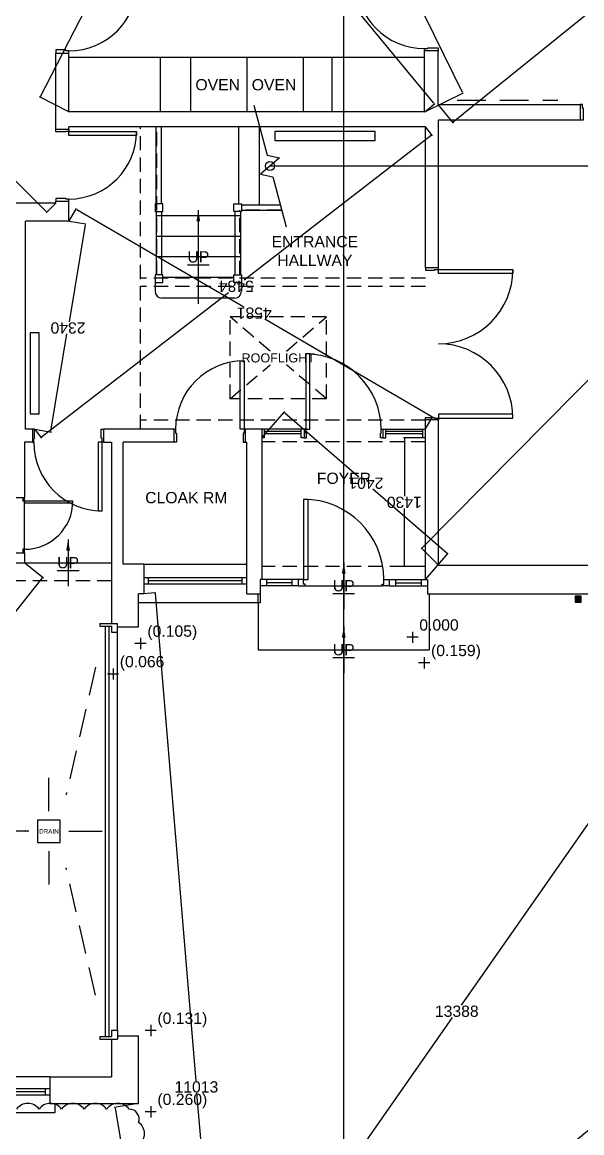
# Model space of a CAD drawing. Header units: millimetres. Extents: x 0 to 257100, y -5590 to 37493.
# Drawn here: x 91573 to 97784, y 10336 to 22661 of the extents above; entities that cross this region are included whole.
import ezdxf
from ezdxf.enums import TextEntityAlignment as Align

# ---------------------------------------------------------------- set-up
doc = ezdxf.new("R2010")
doc.units = ezdxf.units.MM
doc.header["$LTSCALE"] = 25
doc.header["$MEASUREMENT"] = 0
for name, pattern in [('CENTER', [50.8, 31.75, -6.35, 6.35, -6.35]), ('DASHED', [19.05, 12.7, -6.35]), ('DASHED2', [9.525, 6.35, -3.175])]:
    doc.linetypes.add(name, pattern=pattern)
for name, color, linetype in [('05 - General Notes', 6, 'Continuous'), ('06 - Room Names', 2, 'Continuous'), ('07 - Dimensions', 6, 'Continuous'), ('08 - Levels', 8, 'CENTER'), ('20 - Existing Walls', 2, 'Continuous'), ('24 - Stair-Ramp', 1, 'Continuous'), ('31 - Windows', 1, 'Continuous'), ('32 - Doors', 1, 'Continuous'), ('34 - Balustrades', 1, 'Continuous'), ('52 -', 2, 'Continuous'), ('52 - Drainage-Soil waste', 2, 'DASHED'), ('56 - Heating', 1, 'DASHED'), ('73 - Kitchen Equipment', 6, 'Continuous'), ('94 - Landscaping', 7, 'Continuous'), ('99 - Environment', 70, 'Continuous')]:
    doc.layers.add(name, color=color, linetype=linetype)
doc.styles.get("Standard").update_dxf_attribs({"font": 'arial.ttf'})
doc.dimstyles.get("Standard").update_dxf_attribs({"dimscale": 50, "dimtxt": 2.5, "dimasz": 0.18, "dimexe": 0.18, "dimexo": 0.0625, "dimgap": 0.09, "dimtad": 0, "dimtih": 1, "dimtoh": 1, "dimdec": 0, "dimzin": 0, "dimdsep": 46, "dimtxsty": 'Standard', "dimcen": 0.09, "dimadec": 0, "dimazin": 0, "dimtfac": 1, "dimtdec": 4, "dimtofl": 0, "dimtmove": 0, "dimatfit": 3, "dimfxl": 1, "dimtolj": 1, "dimtzin": 0, "dimarcsym": 0})

# ---------------------------------------------------------------- blocks, each defined once
blk = doc.blocks.new('*D46')
at = {"layer": 'Defpoints', "color": 0, "lineweight": -2}
for p, q in [((92093, 20456), (92174, 20595)), ((92178, 20583), (94031, 19501)), ((96119, 18283), (94265, 19364)), ((96050, 18147), (96131, 18286))]:
    blk.add_line(p, q, dxfattribs=at)
at = {"layer": 'Defpoints', "color": 0}
for p in [(92091, 20453), (96127, 18278), (96048, 18144)]:
    blk.add_point(p, dxfattribs=at)
for points in [[(92178, 20584), (92177, 20581), (92170, 20587)], [(96118, 18282), (96120, 18284), (96127, 18278)]]:
    blk.add_solid(points, dxfattribs=at)
at = {"layer": 'Defpoints', "color": 0, "insert": (94148, 19433), "char_height": 125, "attachment_point": 5, "rotation": 180}
blk.add_mtext('\\A1;4581', dxfattribs=at)
blk = doc.blocks.new('*D47')
at = {"layer": 'Defpoints', "color": 0, "lineweight": -2}
for p, q in [((92270, 20414), (92092, 19337)), ((92094, 20452), (92280, 20422)), ((91891, 18123), (92069, 19201)), ((91713, 18143), (91899, 18113))]:
    blk.add_line(p, q, dxfattribs=at)
at = {"layer": 'Defpoints', "color": 0}
for p in [(92091, 20453), (91710, 18144), (91890, 18114)]:
    blk.add_point(p, dxfattribs=at)
for points in [[(92271, 20414), (92268, 20415), (92271, 20423)], [(91890, 18123), (91893, 18123), (91890, 18114)]]:
    blk.add_solid(points, dxfattribs=at)
at = {"layer": 'Defpoints', "color": 0, "insert": (92081, 19269), "char_height": 125, "attachment_point": 5, "rotation": 180}
blk.add_mtext('\\A1;2340', dxfattribs=at)
blk = doc.blocks.new('*D48')
at = {"layer": 'Defpoints', "color": 0, "lineweight": -2}
for p, q in [((96050, 21497), (96124, 21401)), ((96111, 21403), (94038, 19799)), ((91788, 18059), (93861, 19663)), ((91712, 18142), (91786, 18046))]:
    blk.add_line(p, q, dxfattribs=at)
at = {"layer": 'Defpoints', "color": 0}
for p in [(96048, 21499), (91710, 18144), (91780, 18053)]:
    blk.add_point(p, dxfattribs=at)
for points in [[(96112, 21402), (96110, 21404), (96118, 21408)], [(91787, 18060), (91789, 18058), (91780, 18053)]]:
    blk.add_solid(points, dxfattribs=at)
at = {"layer": 'Defpoints', "color": 0, "insert": (93949, 19731), "char_height": 125, "attachment_point": 5, "rotation": 180}
blk.add_mtext('\\A1;5484', dxfattribs=at)
blk = doc.blocks.new('*D49')
at = {"layer": 'Defpoints', "color": 0, "lineweight": -2}
for p, q in [((94236, 18051), (94486, 18340)), ((94487, 18327), (95309, 17615)), ((96288, 16766), (95466, 17478)), ((96050, 16478), (96300, 16767))]:
    blk.add_line(p, q, dxfattribs=at)
at = {"layer": 'Defpoints', "color": 0}
for p in [(94234, 18049), (96294, 16760), (96048, 16476)]:
    blk.add_point(p, dxfattribs=at)
for points in [[(94488, 18328), (94486, 18326), (94480, 18333)], [(96287, 16765), (96289, 16767), (96294, 16760)]]:
    blk.add_solid(points, dxfattribs=at)
at = {"layer": 'Defpoints', "color": 0, "insert": (95387, 17546), "char_height": 125, "attachment_point": 5, "rotation": 180}
blk.add_mtext('\\A1;2401', dxfattribs=at)
blk = doc.blocks.new('*D51')
at = {"layer": 'Defpoints', "color": 0, "lineweight": -2}
for p, q in [((96045, 18049), (95805, 18049)), ((95814, 18040), (95814, 17402)), ((95814, 16628), (95814, 17266)), ((96045, 16619), (95805, 16619))]:
    blk.add_line(p, q, dxfattribs=at)
at = {"layer": 'Defpoints', "color": 0}
for p in [(96048, 18049), (95814, 16619), (96048, 16619)]:
    blk.add_point(p, dxfattribs=at)
for points in [[(95816, 18040), (95813, 18040), (95814, 18049)], [(95813, 16628), (95816, 16628), (95814, 16619)]]:
    blk.add_solid(points, dxfattribs=at)
at = {"layer": 'Defpoints', "color": 0, "insert": (95814, 17334), "char_height": 125, "attachment_point": 5, "rotation": 180}
blk.add_mtext('\\A1;1430', dxfattribs=at)
blk = doc.blocks.new('*D56')
at = {"layer": 'Defpoints', "color": 0, "lineweight": -2}
for p, q in [((100882, 21756), (98515, 19361)), ((101074, 21579), (100882, 21769)), ((96012, 16829), (98380, 19224)), ((96191, 16639), (95999, 16829))]:
    blk.add_line(p, q, dxfattribs=at)
at = {"layer": 'Defpoints', "color": 0}
for p in [(100889, 21762), (101076, 21577), (96193, 16637)]:
    blk.add_point(p, dxfattribs=at)
for points in [[(100884, 21755), (100881, 21757), (100889, 21762)], [(96011, 16830), (96013, 16828), (96006, 16822)]]:
    blk.add_solid(points, dxfattribs=at)
at = {"layer": 'Defpoints', "color": 0, "insert": (98447, 19292), "char_height": 125, "attachment_point": 5}
blk.add_mtext('\\A1;6946', dxfattribs=at)
blk = doc.blocks.new('*D57')
at = {"layer": 'Defpoints', "color": 0, "lineweight": -2}
for p, q in [((101078, 25708), (101243, 25504)), ((101231, 25506), (98878, 23598)), ((96357, 21554), (98709, 23461)), ((96190, 21745), (96355, 21541))]:
    blk.add_line(p, q, dxfattribs=at)
at = {"layer": 'Defpoints', "color": 0}
for p in [(101076, 25710), (101238, 25511), (96188, 21747)]:
    blk.add_point(p, dxfattribs=at)
for points in [[(101231, 25504), (101230, 25507), (101238, 25511)], [(96356, 21555), (96357, 21553), (96350, 21548)]]:
    blk.add_solid(points, dxfattribs=at)
at = {"layer": 'Defpoints', "color": 0, "insert": (98794, 23530), "char_height": 125, "attachment_point": 5}
blk.add_mtext('\\A1;6293', dxfattribs=at)
blk = doc.blocks.new('*D72')
at = {"layer": 'Defpoints', "color": 0, "lineweight": -2}
for p, q in [((92294, 26217), (92406, 26309)), ((92405, 26297), (94216, 24097)), ((96140, 21761), (94329, 23960)), ((96041, 21667), (96153, 21759))]:
    blk.add_line(p, q, dxfattribs=at)
at = {"layer": 'Defpoints', "color": 0}
for p in [(92399, 26304), (92291, 26215), (96038, 21665)]:
    blk.add_point(p, dxfattribs=at)
for points in [[(92406, 26298), (92404, 26296), (92399, 26304)], [(96139, 21760), (96141, 21762), (96146, 21754)]]:
    blk.add_solid(points, dxfattribs=at)
at = {"layer": 'Defpoints', "color": 0, "insert": (94272, 24029), "char_height": 125, "attachment_point": 5}
blk.add_mtext('\\A1;5894', dxfattribs=at)
blk = doc.blocks.new('*D73')
at = {"layer": 'Defpoints', "color": 0, "lineweight": -2}
for p, q in [((95715, 29482), (93781, 25728)), ((96036, 29326), (95711, 29494)), ((91776, 21838), (93710, 25591)), ((92089, 21666), (91764, 21834))]:
    blk.add_line(p, q, dxfattribs=at)
at = {"layer": 'Defpoints', "color": 0}
for p in [(95719, 29490), (96038, 29325), (92091, 21665)]:
    blk.add_point(p, dxfattribs=at)
for points in [[(95716, 29481), (95713, 29482), (95719, 29490)], [(91775, 21838), (91777, 21837), (91772, 21830)]]:
    blk.add_solid(points, dxfattribs=at)
at = {"layer": 'Defpoints', "color": 0, "insert": (93745, 25660), "char_height": 125, "attachment_point": 5}
blk.add_mtext('\\A1;8617', dxfattribs=at)
blk = doc.blocks.new('*D74')
at = {"layer": 'Defpoints', "color": 0, "lineweight": -2}
for p, q in [((92294, 29326), (92725, 29537)), ((92721, 29525), (94557, 25771)), ((96460, 21881), (94624, 25635)), ((96041, 21666), (96472, 21877))]:
    blk.add_line(p, q, dxfattribs=at)
at = {"layer": 'Defpoints', "color": 0}
for p in [(92717, 29533), (92291, 29325), (96038, 21665)]:
    blk.add_point(p, dxfattribs=at)
for points in [[(92722, 29526), (92719, 29524), (92717, 29533)], [(96458, 21880), (96461, 21882), (96464, 21873)]]:
    blk.add_solid(points, dxfattribs=at)
at = {"layer": 'Defpoints', "color": 0, "insert": (94590, 25703), "char_height": 125, "attachment_point": 5}
blk.add_mtext('\\A1;8527', dxfattribs=at)
blk = doc.blocks.new('*D85')
at = {"layer": 'Defpoints', "color": 0, "lineweight": -2}
for p, q in [((90890, 21705), (90785, 21600)), ((90798, 21600), (91250, 21148)), ((91839, 20560), (91387, 21012)), ((91944, 20652), (91839, 20547))]:
    blk.add_line(p, q, dxfattribs=at)
at = {"layer": 'Defpoints', "color": 0}
for p in [(90892, 21708), (90791, 21606), (91946, 20655)]:
    blk.add_point(p, dxfattribs=at)
for points in [[(90799, 21601), (90797, 21599), (90791, 21606)], [(91838, 20559), (91840, 20561), (91845, 20553)]]:
    blk.add_solid(points, dxfattribs=at)
at = {"layer": 'Defpoints', "color": 0, "insert": (91318, 21080), "char_height": 125, "attachment_point": 5}
blk.add_mtext('\\A1;1490', dxfattribs=at)
blk = doc.blocks.new('*D97')
at = {"layer": 'Defpoints', "color": 0, "lineweight": -2}
for p, q in [((91602, 16660), (91808, 16495)), ((91795, 16493), (89565, 13717)), ((87226, 10803), (89456, 13580)), ((87021, 10956), (87227, 10791))]:
    blk.add_line(p, q, dxfattribs=at)
at = {"layer": 'Defpoints', "color": 0}
for p in [(91600, 16662), (87019, 10958), (87220, 10796)]:
    blk.add_point(p, dxfattribs=at)
for points in [[(91797, 16492), (91794, 16494), (91801, 16500)], [(87225, 10804), (87227, 10802), (87220, 10796)]]:
    blk.add_solid(points, dxfattribs=at)
at = {"layer": 'Defpoints', "color": 0, "insert": (89511, 13648), "char_height": 125, "attachment_point": 5}
blk.add_mtext('\\A1;7316', dxfattribs=at)
blk = doc.blocks.new('*D168')
at = {"layer": 'Defpoints', "color": 0, "lineweight": -2}
for p, q in [((92861, 10661), (92592, 10615)), ((92603, 10608), (93049, 8025)), ((93520, 5305), (93073, 7888)), ((93782, 5341), (93513, 5295))]:
    blk.add_line(p, q, dxfattribs=at)
at = {"layer": 'Defpoints', "color": 0}
for p in [(92601, 10616), (92864, 10662), (93785, 5342)]:
    blk.add_point(p, dxfattribs=at)
for points in [[(92604, 10608), (92601, 10607), (92601, 10616)], [(93519, 5305), (93522, 5305), (93522, 5296)]]:
    blk.add_solid(points, dxfattribs=at)
at = {"layer": 'Defpoints', "color": 0, "insert": (93061, 7956), "char_height": 125, "attachment_point": 5}
blk.add_mtext('\\A1;5399', dxfattribs=at)
blk = doc.blocks.new('*D169')
at = {"layer": 'Defpoints', "color": 0, "lineweight": -2}
for p, q in [((100226, 17163), (96444, 11752)), ((101451, 16318), (100223, 17176)), ((92567, 6204), (96349, 11615)), ((93782, 5344), (92554, 6202))]:
    blk.add_line(p, q, dxfattribs=at)
at = {"layer": 'Defpoints', "color": 0}
for p in [(100231, 17171), (101454, 16316), (93785, 5342)]:
    blk.add_point(p, dxfattribs=at)
for points in [[(100227, 17163), (100224, 17164), (100231, 17171)], [(92566, 6205), (92568, 6203), (92562, 6197)]]:
    blk.add_solid(points, dxfattribs=at)
at = {"layer": 'Defpoints', "color": 0, "insert": (96396, 11684), "char_height": 125, "attachment_point": 5}
blk.add_mtext('\\A1;13388', dxfattribs=at)
blk = doc.blocks.new('*D170')
at = {"layer": 'Defpoints', "color": 0, "lineweight": -2}
for p, q in [((92867, 16316), (93055, 16332)), ((93047, 16322), (93501, 10912)), ((93966, 5366), (93512, 10776)), ((93788, 5342), (93976, 5358))]:
    blk.add_line(p, q, dxfattribs=at)
at = {"layer": 'Defpoints', "color": 0}
for p in [(92864, 16316), (93046, 16331), (93785, 5342)]:
    blk.add_point(p, dxfattribs=at)
for points in [[(93048, 16322), (93045, 16322), (93046, 16331)], [(93965, 5366), (93968, 5366), (93967, 5357)]]:
    blk.add_solid(points, dxfattribs=at)
at = {"layer": 'Defpoints', "color": 0, "insert": (93506, 10844), "char_height": 125, "attachment_point": 5}
blk.add_mtext('\\A1;11013', dxfattribs=at)
blk = doc.blocks.new('*D176')
at = {"layer": 'Defpoints', "color": 0, "lineweight": -2}
for p, q in [((86717, 10660), (86175, 9939)), ((86187, 9941), (89522, 7430)), ((93239, 4632), (89904, 7142)), ((93783, 5339), (93241, 4619))]:
    blk.add_line(p, q, dxfattribs=at)
at = {"layer": 'Defpoints', "color": 0}
for p in [(86719, 10662), (93785, 5342), (93246, 4626)]:
    blk.add_point(p, dxfattribs=at)
for points in [[(86188, 9942), (86186, 9940), (86180, 9946)], [(93238, 4630), (93240, 4633), (93246, 4626)]]:
    blk.add_solid(points, dxfattribs=at)
at = {"layer": 'Defpoints', "color": 0, "insert": (89713, 7286), "char_height": 125, "attachment_point": 5}
blk.add_mtext('\\A1;\\A1;8845\\P????', dxfattribs=at)
blk = doc.blocks.new('LVL PLAN')
at = {"layer": '20 - Existing Walls', "color": 0}
for p, q in [((1.25, 0), (-1.25, 0)), ((0, 1.25), (0, -1.25))]:
    blk.add_line(p, q, dxfattribs=at)
at = {"color": 0}
blk.add_attdef('LVL', (1.5, 1.5), '', height=2.5, dxfattribs=at)

msp = doc.modelspace()

# ---------------------------------------------------------------- linework, layer by layer
at = {"layer": '05 - General Notes'}
msp.add_line((94322, 21065.5), (117422, 21065.5), dxfattribs=at)
msp.add_lwpolyline([(94143.1, 21740.7), (94290, 21186.3), (94426.9, 21157.9), (94217.2, 20973.1), (94354.1, 20944.7), (94501, 20390.4)], dxfattribs=at)
msp.add_circle((94322, 21065.5), 50, dxfattribs=at)
at = {"layer": '07 - Dimensions'}
msp.add_line((95141.4, 9000), (95141.4, 31800), dxfattribs=at)
at = {"layer": '20 - Existing Walls'}
for p, q in [((91946.4, 21474), (91946.4, 22319)), ((92091.4, 21665), (92091.4, 22319)), ((96038.4, 21665), (96038.4, 22343)), ((96188.4, 21747), (96188.4, 22343)), ((96188.4, 21747), (97766.4, 21747)), ((96038.4, 21665), (92091.4, 21665)), ((96193.4, 19934), (96193.4, 21577)), ((96193.4, 21577), (97766.4, 21577)), ((96048.4, 21499), (92091.4, 21499)), ((92091.4, 21474), (92091.4, 21499)), ((96048.4, 19934), (96048.4, 21499)), ((91946.4, 20654.5), (91436.4, 20654.5)), ((91946.4, 20654.5), (91946.4, 20674)), ((92091.4, 20453), (92091.4, 20674)), ((91610.4, 18144), (91610.4, 20453)), ((92091.4, 20453), (91610.4, 20453)), ((96048.4, 16476), (96048.4, 18250)), ((96193.4, 16637), (96193.4, 18250)), ((91685.4, 18144), (91610.4, 18144)), ((93260.9, 18144), (92474.4, 18144)), ((94234.4, 18144), (94035.4, 18144)), ((94234.4, 16476), (94234.4, 18144)), ((91685.4, 17999), (91599.9, 17999)), ((91599.9, 17999), (91599.9, 17388)), ((92474.4, 17999), (92563.9, 17999)), ((92563.9, 17999), (92563.9, 15989)), ((92694.9, 16646), (92694.9, 17999)), ((93260.9, 17999), (92694.9, 17999)), ((94049.9, 17999), (94064.9, 17999)), ((94064.9, 16316), (94064.9, 17999)), ((91036.9, 17388), (91599.9, 17388)), ((91036.9, 16772), (91599.9, 16772)), ((91599.9, 16772), (91599.9, 16662)), ((90509.9, 16662), (91599.9, 16662)), ((92925.9, 16646), (92694.9, 16646)), ((92925.9, 16316), (92925.9, 16646)), ((96193.4, 16637), (98317.4, 16637)), ((94212.4, 16476), (94212.4, 16316)), ((96070.4, 16476), (96070.4, 16316)), ((92925.9, 16316), (92864.4, 16316)), ((92864.4, 15951), (92864.4, 16316)), ((94064.9, 16316), (94212.4, 16316)), ((96070.4, 16316), (98317.4, 16316)), ((92629.4, 15951), (92864.4, 15951)), ((92563.9, 11375), (92563.9, 10958)), ((92629.4, 11413), (92864.4, 11413)), ((92864.4, 10662), (92864.4, 11413)), ((91877.9, 10958), (90713.9, 10958)), ((91877.9, 10958), (91877.9, 10662)), ((91877.9, 10958), (92563.9, 10958)), ((91877.9, 10662), (92864.4, 10662))]:
    msp.add_line(p, q, dxfattribs=at)
at = {"layer": '20 - Existing Walls', "linetype": 'DASHED2'}
for p, q in [((92884.4, 18144), (92884.4, 21499)), ((96048.4, 19820), (92884.4, 19820)), ((96048.4, 19729), (92884.4, 19729)), ((96048.4, 18244), (92884.4, 18244)), ((96048.4, 18005), (94234.4, 18005)), ((96048.4, 16619), (94234.4, 16619)), ((92563.9, 16462), (89874.9, 16462))]:
    msp.add_line(p, q, dxfattribs=at)
at = {"layer": '24 - Stair-Ramp', "linetype": 'DASHED2'}
for p, q in [((93065.4, 19856), (93065.4, 21499)), ((93989.4, 19856), (93989.4, 20577)), ((94451.5, 20577), (93989.4, 20577)), ((94191.4, 16216), (94191.4, 16316))]:
    msp.add_line(p, q, dxfattribs=at)
at = {"layer": '24 - Stair-Ramp'}
for p, q in [((93977.4, 20644.5), (93977.4, 21499)), ((94207.2, 20632), (94207.2, 21499)), ((93989.4, 20513), (93065.4, 20513)), ((93989.4, 20284.8), (93065.4, 20284.8)), ((93989.4, 20056.5), (93065.4, 20056.5)), ((93047.9, 19771), (93047.9, 19675)), ((93921.9, 19828.3), (93132.9, 19828.3)), ((94006.9, 19771), (94006.9, 19675)), ((93931.9, 19600), (93122.9, 19600)), ((91599.9, 16812), (91599.9, 17347)), ((91599.9, 16662), (92563.9, 16662)), ((94714.9, 16406), (95567.9, 16406)), ((96091.4, 16316), (96091.4, 15696)), ((94191.4, 16216), (94191.4, 15696)), ((92629.4, 11474), (92629.4, 15890)), ((94191.4, 15696), (96091.4, 15696))]:
    msp.add_line(p, q, dxfattribs=at)
for centre, start, end in [((93122.9, 19675), 180, 270), ((93931.9, 19675), 270, 0)]:
    msp.add_arc(centre, 75, start, end, dxfattribs=at)
at = {"layer": '31 - Windows', "linetype": 'DASHED2'}
for p, q in [((93879.4, 18481), (93879.4, 19390)), ((94949.4, 19390), (93879.4, 19390)), ((94324.1, 19012.2), (93879.4, 19390)), ((94504.7, 19012.2), (94949.4, 19390)), ((94949.4, 18481), (94949.4, 19390)), ((93879.4, 18481), (94324.1, 18858.8)), ((94949.4, 18481), (94504.7, 18858.8)), ((94949.4, 18481), (93879.4, 18481))]:
    msp.add_line(p, q, dxfattribs=at)
at = {"layer": '31 - Windows'}
for p, q in [((94702.4, 18144), (94234.4, 18144)), ((94263.4, 18049), (94263.4, 18144)), ((94667.4, 18119), (94263.4, 18119)), ((94667.4, 18049), (94667.4, 18144)), ((95574.4, 18144), (96048.4, 18144)), ((95609.4, 18049), (95609.4, 18144)), ((96019.4, 18119), (95609.4, 18119)), ((96019.4, 18049), (96019.4, 18144)), ((94263.4, 18049), (94234.4, 18049)), ((94667.4, 18094), (94263.4, 18094)), ((94702.4, 18049), (94667.4, 18049)), ((95574.4, 18049), (95609.4, 18049)), ((96019.4, 18094), (95609.4, 18094)), ((96048.4, 18049), (96019.4, 18049)), ((92925.9, 16646), (94064.9, 16646)), ((94064.9, 16496), (92925.9, 16496)), ((94064.9, 16426), (92925.9, 16426)), ((92975.9, 16426), (92975.9, 16496)), ((94014.9, 16461), (92975.9, 16461)), ((94014.9, 16426), (94014.9, 16496)), ((94635.6, 16476), (94212.4, 16476)), ((94635.6, 16406), (94212.4, 16406)), ((94282.4, 16476), (94282.4, 16406)), ((94565.6, 16441), (94282.4, 16441)), ((94565.6, 16476), (94565.6, 16406)), ((95647.1, 16476), (96070.4, 16476)), ((95647.1, 16406), (96070.4, 16406)), ((95717.1, 16476), (95717.1, 16406)), ((95717.1, 16441), (96000.4, 16441)), ((96000.4, 16476), (96000.4, 16406)), ((94212.4, 16316), (94212.4, 16216)), ((94212.4, 16216), (92864.4, 16216)), ((90713.9, 10828), (91877.9, 10828)), ((90713.9, 10758), (91877.9, 10758)), ((90763.9, 10793), (91827.9, 10793)), ((91827.9, 10828), (91827.9, 10758)), ((91937.9, 10562), (91937.9, 10662)), ((90653.9, 10562), (91938.9, 10562))]:
    msp.add_line(p, q, dxfattribs=at)
at = {"layer": '32 - Doors'}
for p, q in [((91579.9, 17388), (91579.9, 17347)), ((91599.9, 17347), (91599.9, 17388)), ((91599.9, 17347), (91579.9, 17347)), ((92134.9, 17347), (91599.9, 17347)), ((91599.9, 16812), (91579.9, 16812)), ((91579.9, 16812), (91579.9, 16772)), ((91599.9, 16772), (91599.9, 16812)), ((92433.9, 15989), (92629.4, 15989)), ((92433.9, 15989), (92433.9, 15959)), ((92433.9, 15959), (92563.9, 15959)), ((92493.9, 15959), (92493.9, 11405)), ((92534.4, 15959), (92534.4, 11405)), ((92563.9, 15959), (92563.9, 15890)), ((92629.4, 15890), (92629.4, 15989)), ((92563.9, 15890), (92629.4, 15890)), ((92563.9, 11474), (92563.9, 11405)), ((92563.9, 11474), (92629.4, 11474)), ((92629.4, 11474), (92629.4, 11375)), ((92433.9, 11405), (92563.9, 11405)), ((92433.9, 11405), (92433.9, 11375)), ((92433.9, 11375), (92629.4, 11375))]:
    msp.add_line(p, q, dxfattribs=at)
for points in [[(91946.4, 22319), (92091.4, 22319), (92091.4, 22344), (92056.4, 22344), (92056.4, 22353), (91946.4, 22353)], [(96038.4, 22343), (96038.4, 22368), (96073.4, 22368), (96073.4, 22378), (96188.4, 22378), (96188.4, 22343)], [(97766.4, 21577), (97801.4, 21577), (97801.4, 21707), (97791.4, 21707), (97791.4, 21747), (97766.4, 21747)], [(91946.4, 21474), (92091.4, 21474), (92091.4, 21449), (92056.4, 21449), (92056.4, 21443.5), (91946.4, 21443.5)], [(92091.4, 21449), (92841.4, 21449), (92841.4, 21404), (92091.4, 21404)], [(91946.4, 20674), (92091.4, 20674), (92091.4, 20699), (92056.4, 20699), (92056.4, 20704.5), (91946.4, 20704.5)], [(96193.4, 19934), (96048.4, 19934), (96048.4, 19909), (96148.4, 19909), (96148.4, 19917), (96193.4, 19917)], [(96193.4, 19934), (96048.4, 19934), (96048.4, 19909), (96148.4, 19909), (96148.4, 19917), (96193.4, 19917)], [(96193.4, 19917), (97018.4, 19917), (97018.4, 19872), (96193.4, 19872)], [(94035.4, 18144), (93990.4, 18144), (93990.4, 18904), (94035.4, 18904)], [(94720.9, 18144), (94765.9, 18144), (94765.9, 18979), (94720.9, 18979)], [(96193.4, 18250), (96048.4, 18250), (96048.4, 18275), (96148.4, 18275), (96148.4, 18267), (96193.4, 18267)], [(96193.4, 18267), (97018.4, 18267), (97018.4, 18312), (96193.4, 18312)], [(91685.4, 17999), (91699.9, 17999), (91699.9, 18044), (91710.4, 18044), (91710.4, 18144), (91685.4, 18144)], [(92474.4, 17999), (92459.9, 17999), (92459.9, 18044), (92449.4, 18044), (92449.4, 18144), (92474.4, 18144)], [(93260.9, 18144), (93275.4, 18144), (93275.4, 18099), (93285.9, 18099), (93285.9, 17999), (93260.9, 17999)], [(94049.9, 18144), (94035.4, 18144), (94035.4, 18099), (94024.9, 18099), (94024.9, 17999), (94049.9, 17999)], [(94702.4, 18049), (94727.4, 18049), (94727.4, 18099), (94720.9, 18099), (94720.9, 18144), (94702.4, 18144)], [(95574.4, 18049), (95549.4, 18049), (95549.4, 18099), (95555.9, 18099), (95555.9, 18144), (95574.4, 18144)], [(92459.9, 17999), (92414.9, 17999), (92414.9, 17239), (92459.9, 17239)], [(91599.9, 17327), (92134.9, 17327), (92134.9, 17347), (91599.9, 17347)], [(94696.4, 16476), (94746.4, 16476), (94746.4, 17366), (94696.4, 17366)], [(94714.9, 16426), (94696.4, 16426), (94696.4, 16476), (94635.6, 16476), (94635.6, 16406), (94714.9, 16406)], [(95567.9, 16426), (95586.4, 16426), (95586.4, 16476), (95647.1, 16476), (95647.1, 16406), (95567.9, 16406)]]:
    msp.add_lwpolyline(points, close=True, dxfattribs=at)
for centre, radius, start, end in [((92091.4, 23104), 760, 270, 0), ((96038.4, 23128), 760, 180, 270), ((92091.4, 21449), 750, 270, 0), ((96193.4, 19917), 825, 270, 0), ((96193.4, 18267), 825, 0, 90), ((94035.4, 18144), 760, 90, 180), ((94720.9, 18144), 835, 0, 90), ((92459.9, 17999), 760, 180, 270), ((91599.9, 17347), 535, 270, 0), ((94696.4, 16476), 890, 0, 90)]:
    msp.add_arc(centre, radius, start, end, dxfattribs=at)
at = {"layer": '34 - Balustrades'}
for p, q in [((93060.4, 20644.5), (93060.4, 21499)), ((93120.4, 20644.5), (93120.4, 21499)), ((94436.9, 20632), (94006.9, 20632)), ((93060.4, 20559.5), (93060.4, 19856)), ((93120.4, 20559.5), (93120.4, 19856)), ((93934.4, 20559.5), (93934.4, 19856)), ((93994.4, 20559.5), (93994.4, 19856)), ((94452.8, 20572), (94006.9, 20572))]:
    msp.add_line(p, q, dxfattribs=at)
for points in [[(93047.9, 20559.5), (93132.9, 20559.5), (93132.9, 20644.5), (93047.9, 20644.5)], [(94006.9, 20559.5), (93921.9, 20559.5), (93921.9, 20644.5), (94006.9, 20644.5)], [(93047.9, 19771), (93132.9, 19771), (93132.9, 19856), (93047.9, 19856)], [(94006.9, 19771), (93921.9, 19771), (93921.9, 19856), (94006.9, 19856)]]:
    msp.add_lwpolyline(points, close=True, dxfattribs=at)
at = {"layer": '52 -'}
msp.add_lwpolyline([(97710.9, 16226), (97775.9, 16226), (97775.9, 16291), (97710.9, 16291)], close=True, dxfattribs=at)
msp.add_solid([(97775.9, 16226), (97775.9, 16291), (97710.9, 16226), (97710.9, 16291)], dxfattribs=at)
at = {"layer": '52 - Drainage-Soil waste'}
for p, q in [((92387.8, 15502.6), (92059, 14087.1)), ((92387.8, 11861.4), (92059, 13276.9))]:
    msp.add_line(p, q, dxfattribs=at)
msp.add_lwpolyline([(91743.9, 13557), (91993.9, 13557), (91993.9, 13807), (91743.9, 13807)], close=True, dxfattribs=at)
at = {"layer": '56 - Heating'}
msp.add_line((96399.4, 21797), (97519.4, 21797), dxfattribs=at)
at = {"layer": '56 - Heating', "linetype": 'Continuous'}
for points in [[(95488.4, 21449), (94378.4, 21449), (94378.4, 21349), (95488.4, 21349)], [(91760.4, 19214), (91660.4, 19214), (91660.4, 18314), (91760.4, 18314)]]:
    msp.add_lwpolyline(points, close=True, dxfattribs=at)
at = {"layer": '73 - Kitchen Equipment'}
for p, q in [((96038.4, 22270), (92091.4, 22270)), ((93107.4, 21665), (93107.4, 22270)), ((93439.9, 22270), (93439.9, 21665)), ((94064.9, 22270), (94064.9, 21665)), ((94689.9, 22270), (94689.9, 21665)), ((95011.4, 21665), (95011.4, 22270))]:
    msp.add_line(p, q, dxfattribs=at)
at = {"layer": '94 - Landscaping'}
msp.add_ellipse((96117.1, 3469.6), major_axis=(3456.8, 7443.1), ratio=0.3074929, start_param=0.2867759, end_param=1.3717312, dxfattribs=at)
at = {"layer": '99 - Environment'}
msp.add_lwpolyline([(92864.4, 10201.4, 0.5205671), (92864.4, 10451.4, 0.5205671), (92759.9, 10596.9, 0.5205671), (92509.9, 10596.9, 0.5205671), (92259.9, 10596.9, 0.5205671), (92009.9, 10596.9, 0.5205671), (91759.9, 10596.9, 0.5205671), (91509.9, 10596.9, 0.5205671)], format="xyb", dxfattribs=at)

# ---------------------------------------------------------------- block references
at = {"layer": '08 - Levels', "xscale": 50, "yscale": 50, "zscale": 50}
for p, values in [((95905, 15834.6), {'LVL': '0.000'}), ((92886.9, 15765.9), {'LVL': '(0.105)'}), ((96035.5, 15551.2), {'LVL': '(0.159)'}), ((92580.6, 15427.3), {'LVL': '(0.066'}), ((92998.5, 11469.5), {'LVL': '(0.131)'}), ((92998.5, 10569.6), {'LVL': '(0.260)'})]:
    msp.add_blockref('LVL PLAN', p, dxfattribs=at).add_auto_attribs(values)

# ---------------------------------------------------------------- texts
at = {"layer": '05 - General Notes'}
msp.add_text('ROOFLIGHT', height=100, dxfattribs=at).set_placement((94414.4, 18935.5), align=Align.MIDDLE_CENTER)
at = {"layer": '05 - General Notes', "char_height": 125, "width": 320, "attachment_point": 5}
for insert in [(93527.4, 20056.5), (92081.9, 16662), (95141.4, 16406), (95141.4, 15696)]:
    msp.add_mtext('\\LUP', dxfattribs=dict(at, insert=insert))
at = {"layer": '06 - Room Names', "char_height": 125, "width": 1660, "attachment_point": 5}
for s, insert in [('ENTRANCE HALLWAY', (94820.8, 20122.1)), ('FOYER', (95143.5, 17598.7)), ('CLOAK RM', (93393.9, 17384))]:
    msp.add_mtext(s, dxfattribs=dict(at, insert=insert))
at = {"layer": '52 - Drainage-Soil waste'}
msp.add_text('DRAIN', height=50, dxfattribs=at).set_placement((91868.9, 13682), align=Align.MIDDLE_CENTER)
at = {"layer": '73 - Kitchen Equipment'}
for p in [(93742.4, 21967.5), (94367.4, 21967.5)]:
    msp.add_text('OVEN', height=125, dxfattribs=at).set_placement(p, align=Align.MIDDLE_CENTER)

# ---------------------------------------------------------------- dimensions: what is measured, and where the dimension line sits
at = {"layer": 'Defpoints'}
for p1, p2, distance, picture, middle in [((92091.4, 21665), (96038.4, 29325), 359.4, '*D73', (93745.4, 25659.6)), ((96038.4, 21665), (92291.4, 29325), -473.4, '*D74', (94590.1, 25703)), ((96038.4, 21665), (92291.4, 26215), -139.4, '*D72', (94272.5, 24028.6)), ((96188.4, 21747), (101076.4, 25710), -255.9, '*D57', (98793.5, 23529.8)), ((91946.4, 20654.5), (90892.4, 21707.5), 142.8, '*D85', (91318.4, 21080)), ((96193.4, 16637), (101076.4, 21577), 263.7, '*D56', (98447.3, 19292.4)), ((96048.4, 21499), (91710.4, 18144), 114.6, '*D48', (93949.5, 19730.9)), ((92091.4, 20453), (96048.4, 18144), 155.5, '*D46', (94148.2, 19432.8)), ((92091.4, 20453), (91710.4, 18144), 182.1, '*D47', (92080.5, 19268.9)), ((94234.4, 18049), (96048.4, 16476), 375.6, '*D49', (95387.5, 17546.3)), ((93785, 5341.8), (101453.9, 16316), 1492.2, '*D169', (96396.3, 11683.7)), ((91599.9, 16662), (87018.9, 10958), 258.1, '*D97', (89510.6, 13648.4)), ((93785, 5341.8), (92864.4, 16316), -182.5, '*D170', (93506.5, 10844.2)), ((93785, 5341.8), (92864.4, 10662), 267.3, '*D168', (93061.3, 7956.3))]:
    dim = msp.add_aligned_dim(p1=p1, p2=p2, distance=distance, dimstyle='Standard', dxfattribs=at)
    dim.commit()
    dim.dimension.update_dxf_attribs({"geometry": picture, "text_midpoint": middle})
dim = msp.add_linear_dim(base=(95814.4, 16619), p1=(96048.4, 18049), p2=(96048.4, 16619), angle=270, dimstyle='Standard', dxfattribs=at)
dim.commit()
dim.dimension.update_dxf_attribs({"geometry": '*D51', "text_midpoint": (95814.4, 17334)})
dim = msp.add_aligned_dim(p1=(86718.9, 10662), p2=(93785, 5341.8), distance=-895.9, text='\\A1;<>\\P????', dimstyle='Standard', override={"dimtxsty": 'Standard', "dimtfill": 0, "dimtfillclr": 0}, dxfattribs=at)
dim.commit()
dim.dimension.update_dxf_attribs({"geometry": '*D176', "text_midpoint": (89713, 7286.2)})

# ---------------------------------------------------------------- leaders
at = {"layer": '05 - General Notes'}
for points, override in [([(93527.4, 20576.5), (93527.4, 19536.5)], {"dimasz": 2.5}), ([(92081.9, 16922), (92081.9, 16402)], {"dimasz": 2.5}), ([(95141.4, 16666), (95141.4, 16146)], {"dimasz": 2.5}), ([(95141.4, 15956), (95141.4, 15436)], {"dimasz": 2.5}), ([(91868.9, 13904), (91868.9, 14274)], {"dimscale": 250}), ([(91646.9, 13682), (91276.9, 13682)], {"dimscale": 250}), ([(92090.9, 13682), (92460.9, 13682)], {"dimscale": 250}), ([(91868.9, 13460), (91868.9, 13090)], {"dimscale": 250})]:
    msp.add_leader(points, dimstyle='Standard', override=override, dxfattribs=at)

doc.saveas('drawing.dxf')
